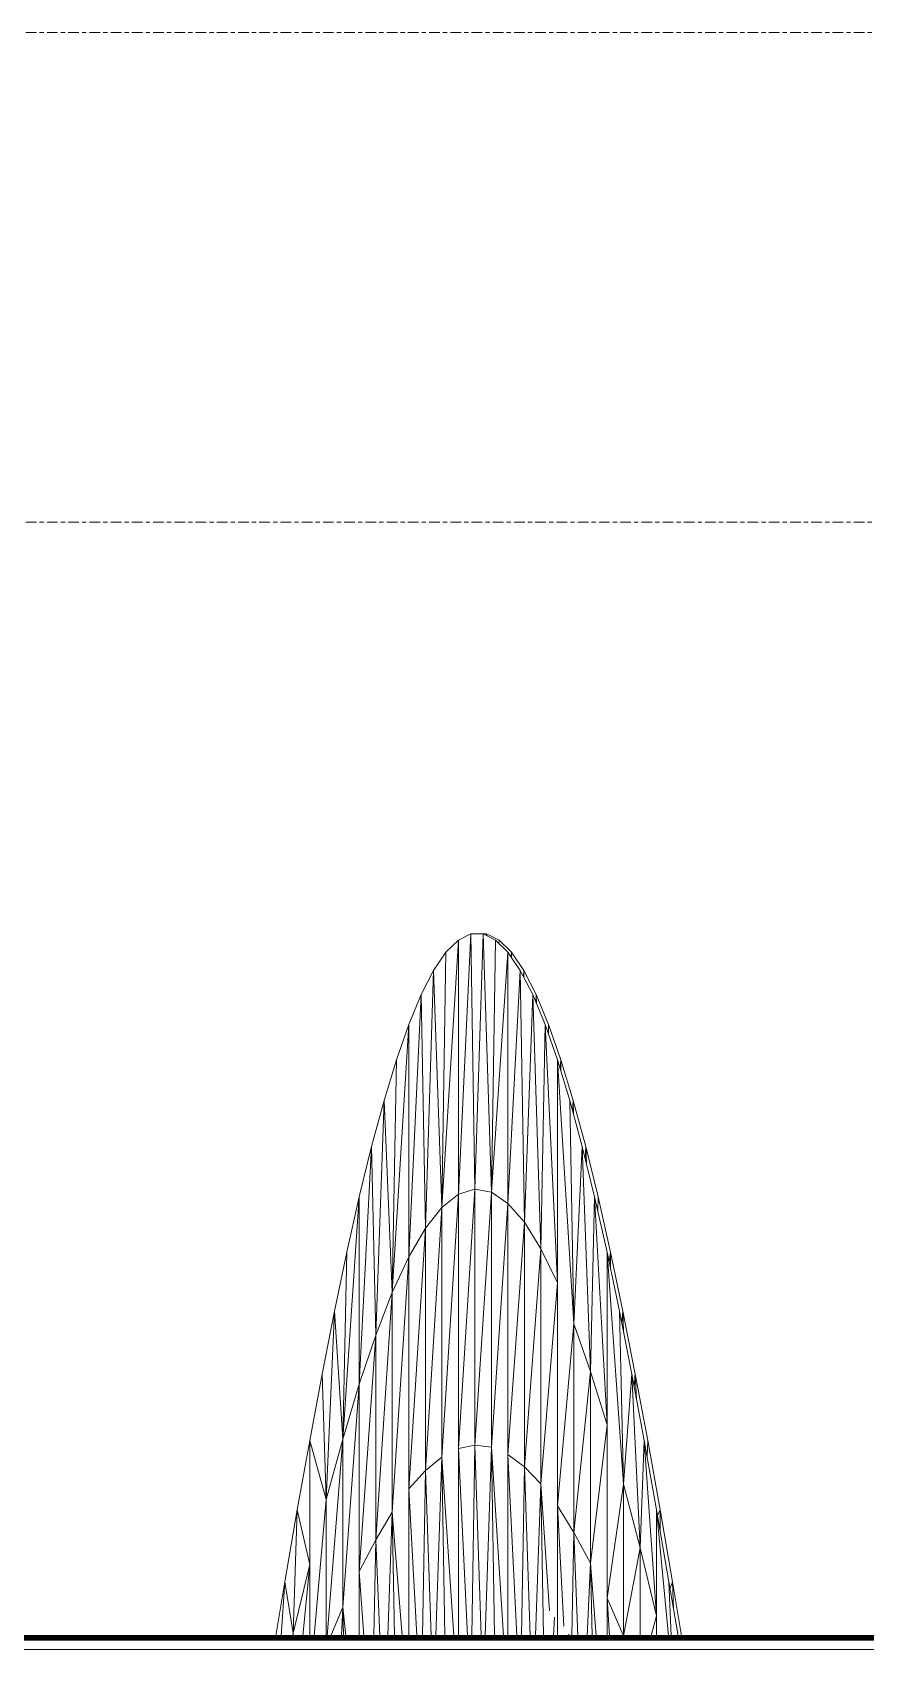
# Model space of a CAD drawing. Header units: centimetres. Extents: x -11896 to 2794, y -437 to 1921.
# Drawn here: x -10065.2 to -9940.6, y 346.8 to 588.8 of the extents above; entities that cross this region are included whole.
import ezdxf

# ---------------------------------------------------------------- set-up
doc = ezdxf.new("R2010")
doc.units = ezdxf.units.CM
doc.linetypes.add('Centre', pattern=[3.175, 0.635, -0.475, 1.59, -0.475])
doc.layers.add('A-FLOR-LEVL', color=7, linetype='Continuous', lineweight=9)
doc.layers.add('M-EQPM', color=7, linetype='Continuous', lineweight=9)

# ---------------------------------------------------------------- blocks, each defined once
blk = doc.blocks.new('EQ-01-003 - EQ-01-003_dwg_Agrupar_667-1504031-Sección 2-1')
at = {"layer": 'M-EQPM', "color": 253, "true_color": 0x999999}
for p, q in [((-10286.59, 348.27), (-9405.31, 348.48)), ((-9405.31, 348.48), (-10286.52, 348.48)), ((-9405.38, 348.57), (-10286.45, 348.57)), ((-9405.49, 348.66), (-10286.34, 348.66)), ((-9405.62, 348.74), (-10286.21, 348.74)), ((-10286.21, 348.74), (-9405.62, 348.74)), ((-10286.05, 348.81), (-9405.78, 348.81)), ((-10285.88, 348.87), (-9405.95, 348.87)), ((-10285.69, 348.91), (-9406.14, 348.91)), ((-10285.49, 348.93), (-9406.34, 348.93)), ((-10285.29, 348.94), (-9406.54, 348.94)), ((-10285.29, 348.77), (-9406.54, 348.77)), ((-10286.59, 348.27), (-9405.26, 348.37)), ((-10286.59, 348.27), (-9405.24, 348.27)), ((-10286.59, 346.84), (-9405.24, 346.84)), ((-10286.59, 346.84), (-9405.24, 346.84)), ((-9405.24, 346.84), (-10286.59, 346.84))]:
    blk.add_line(p, q, dxfattribs=at)
at = {"layer": 'M-EQPM', "color": 253, "true_color": 0x999999, "flags": 128}
for points in [[(-9405.24, 346.84), (-9405.24, 348.27), (-10286.59, 348.27), (-10286.52, 348.48), (-9405.31, 348.48), (-9537.83, 348.44)], [(-10286.45, 348.57), (-10286.52, 348.48), (-9405.31, 348.48), (-9405.38, 348.57), (-10286.45, 348.57), (-10286.52, 348.48), (-10286.57, 348.37)], [(-9405.78, 348.81), (-9405.62, 348.74), (-9405.49, 348.66), (-10286.34, 348.66), (-9405.49, 348.66), (-9405.38, 348.57), (-10286.45, 348.57), (-10286.34, 348.66), (-10286.21, 348.74)], [(-10285.49, 348.93), (-9406.34, 348.93), (-9406.14, 348.91), (-10285.69, 348.91), (-9406.14, 348.91), (-9405.95, 348.87), (-9405.78, 348.81), (-10286.05, 348.81), (-10286.21, 348.74), (-9405.62, 348.74), (-9405.78, 348.81), (-10286.05, 348.81), (-10285.88, 348.87)], [(-10285.69, 348.91), (-10285.49, 348.93), (-9406.34, 348.93), (-9406.54, 348.94)], [(-9406.54, 348.94), (-10285.29, 348.94), (-10285.49, 348.93)], [(-10285.29, 348.94), (-9406.54, 348.94), (-9406.34, 348.93)]]:
    blk.add_lwpolyline(points, dxfattribs=at)
blk.add_lwpolyline([(-10285.88, 348.87), (-9405.95, 348.87)], close=True, dxfattribs=at)
blk = doc.blocks.new('EQ-01-003 - EQ-01-003_dwg_Agrupar_665-1504033-Sección 2-1')
at = {"layer": 'M-EQPM', "color": 251, "true_color": 0x656565}
for p, q in [((-10001.53, 452.99), (-10004, 413.01)), ((-10001.53, 452.99), (-10003.39, 451.17)), ((-9999.68, 453.91), (-10001.53, 452.99)), ((-9999.68, 453.91), (-10001.53, 414.96)), ((-10001.53, 452.99), (-10001.53, 414.96)), ((-9997.83, 453.91), (-9999.68, 453.91)), ((-9999.06, 415.71), (-9999.68, 453.91)), ((-9997.83, 453.91), (-9999.06, 415.71)), ((-9997.83, 453.91), (-9997.31, 453.91)), ((-9997.83, 453.91), (-9995.97, 452.99)), ((-9997.83, 453.91), (-9996.59, 415.26)), ((-9995.45, 452.99), (-9997.31, 453.91)), ((-9997.3, 453.64), (-9997.31, 453.91)), ((-9997.31, 453.91), (-9997.31, 453.65)), ((-9996.59, 415.26), (-9995.97, 452.99)), ((-9995.97, 452.99), (-9994.12, 451.17)), ((-9995.45, 452.99), (-9995.46, 452.49)), ((-9995.45, 452.99), (-9993.6, 451.17)), ((-10003.39, 451.17), (-10005.24, 448.44)), ((-10004, 413.01), (-10003.39, 451.17)), ((-9996.59, 415.26), (-9994.12, 451.17)), ((-9992.27, 448.44), (-9994.12, 451.17)), ((-9994.12, 451.17), (-9994.12, 413.61)), ((-9993.6, 451.17), (-9993.65, 450.47)), ((-9991.75, 448.44), (-9993.6, 451.17)), ((-9993.6, 451.17), (-9993.6, 450.4)), ((-10005.24, 448.44), (-10007.09, 444.84)), ((-10005.24, 448.44), (-10006.47, 409.89)), ((-10004, 413.01), (-10005.24, 448.44)), ((-9992.27, 448.44), (-9994.12, 413.61)), ((-9992.27, 448.44), (-9990.42, 444.84)), ((-9992.27, 448.44), (-9991.65, 410.78)), ((-9991.75, 448.44), (-9991.8, 447.52)), ((-9989.89, 444.84), (-9991.75, 448.44)), ((-9991.73, 447.4), (-9991.75, 448.44)), ((-10007.09, 444.84), (-10008.94, 440.38)), ((-10007.09, 444.84), (-10008.94, 405.63)), ((-10007.09, 444.84), (-10006.47, 409.89)), ((-9991.65, 410.78), (-9990.42, 444.84)), ((-9990.42, 444.84), (-9988.56, 440.38)), ((-9990.42, 444.84), (-9989.18, 406.8)), ((-9989.89, 444.84), (-9989.94, 443.68)), ((-9989.89, 444.84), (-9988.04, 440.38)), ((-9989.89, 444.84), (-9989.85, 443.48)), ((-10011.41, 400.27), (-10008.94, 440.38)), ((-10010.8, 435.08), (-10008.94, 440.38)), ((-10008.94, 440.38), (-10008.94, 405.63)), ((-9988.56, 440.38), (-9989.18, 406.8)), ((-9988.56, 440.38), (-9986.71, 435.09)), ((-9988.56, 440.38), (-9986.71, 401.71)), ((-9988.07, 438.96), (-9988.04, 440.38)), ((-9988.04, 440.38), (-9986.19, 435.09)), ((-10010.8, 435.08), (-10012.65, 428.99)), ((-10010.8, 435.08), (-10011.41, 400.27)), ((-9984.86, 428.99), (-9986.71, 435.09)), ((-9986.71, 401.71), (-9986.71, 435.09)), ((-9984.24, 395.58), (-9986.71, 435.09)), ((-9986.31, 433.75), (-9986.19, 435.09)), ((-9984.34, 428.99), (-9986.19, 435.09)), ((-9986.19, 433.37), (-9986.19, 435.09)), ((-10012.65, 428.99), (-10014.5, 422.14)), ((-10012.65, 428.99), (-10013.88, 393.89)), ((-10012.65, 428.99), (-10011.41, 400.27)), ((-9984.86, 428.99), (-9983.01, 422.14)), ((-9984.86, 428.99), (-9984.24, 395.58)), ((-9984.44, 427.45), (-9984.34, 428.99)), ((-9982.48, 422.14), (-9984.34, 428.99)), ((-9984.3, 426.92), (-9984.34, 428.99)), ((-10016.35, 414.57), (-10014.5, 422.14)), ((-10016.35, 386.54), (-10014.5, 422.14)), ((-10014.5, 422.14), (-10013.88, 393.89)), ((-9984.24, 395.58), (-9983.01, 422.14)), ((-9981.15, 414.57), (-9983.01, 422.14)), ((-9983.01, 422.14), (-9981.77, 388.46)), ((-9982.48, 422.14), (-9982.57, 420.35)), ((-9982.48, 422.14), (-9980.63, 414.57)), ((-9982.48, 422.14), (-9982.39, 419.63)), ((-10016.35, 414.57), (-10018.82, 378.31)), ((-10016.35, 414.57), (-10018.21, 406.33)), ((-10016.35, 414.57), (-10016.35, 386.54)), ((-10004, 413.01), (-10001.53, 414.96)), ((-10001.53, 414.96), (-10004, 375.66)), ((-9999.06, 415.71), (-10001.53, 414.96)), ((-9999.06, 415.71), (-10001.53, 376.92)), ((-10001.53, 414.96), (-10001.53, 376.92)), ((-9996.59, 415.26), (-9999.06, 415.71)), ((-9999.06, 415.71), (-9999.06, 377.41)), ((-9996.59, 415.26), (-9999.06, 377.41)), ((-9996.59, 415.26), (-9994.12, 413.61)), ((-9996.59, 415.26), (-9996.59, 377.12)), ((-9981.15, 414.57), (-9981.77, 388.46)), ((-9981.15, 414.57), (-9979.3, 406.33)), ((-9981.15, 414.57), (-9979.3, 380.45)), ((-9980.68, 412.47), (-9980.63, 414.57)), ((-9978.78, 406.33), (-9980.63, 414.57)), ((-10004, 413.01), (-10006.47, 409.89)), ((-10004, 413.01), (-10006.47, 373.64)), ((-10004, 413.01), (-10004, 375.66)), ((-9994.12, 413.61), (-9996.59, 377.12)), ((-9991.65, 410.78), (-9994.12, 413.61)), ((-9994.12, 413.61), (-9994.12, 376.05)), ((-10008.94, 405.63), (-10006.47, 409.89)), ((-10006.47, 409.89), (-10008.94, 370.88)), ((-10006.47, 409.89), (-10006.47, 373.64)), ((-9991.65, 410.78), (-9994.12, 376.05)), ((-9991.65, 410.78), (-9989.18, 406.8)), ((-9991.65, 410.78), (-9991.65, 374.21)), ((-9989.18, 406.8), (-9991.65, 374.21)), ((-9989.18, 406.8), (-9986.71, 401.71)), ((-9989.18, 406.8), (-9989.18, 371.63)), ((-10018.21, 406.33), (-10020.06, 397.47)), ((-10018.82, 378.31), (-10018.21, 406.33)), ((-10011.41, 400.27), (-10008.94, 405.63)), ((-10008.94, 405.63), (-10011.41, 367.41)), ((-10008.94, 405.63), (-10008.94, 370.88)), ((-9979.3, 406.33), (-9977.45, 397.47)), ((-9979.3, 380.45), (-9979.3, 406.33)), ((-9979.3, 406.33), (-9976.83, 371.62)), ((-9978.99, 404.83), (-9978.78, 406.33)), ((-9976.93, 397.47), (-9978.78, 406.33)), ((-9978.78, 403.84), (-9978.78, 406.33)), ((-9986.71, 401.71), (-9989.18, 371.63)), ((-9986.71, 401.71), (-9986.71, 368.34)), ((-10011.41, 400.27), (-10013.88, 393.89)), ((-10011.41, 400.27), (-10013.88, 363.27)), ((-10011.41, 400.27), (-10011.41, 367.41)), ((-10020.06, 397.47), (-10021.91, 388.05)), ((-10020.06, 397.47), (-10021.29, 369.29)), ((-10018.82, 378.31), (-10020.06, 397.47)), ((-9975.6, 388.05), (-9977.45, 397.47)), ((-9976.83, 371.62), (-9977.45, 397.47)), ((-9977.11, 395.76), (-9976.93, 397.47)), ((-9976.93, 397.47), (-9975.07, 388.05)), ((-9976.85, 394.45), (-9976.93, 397.47)), ((-9984.24, 395.58), (-9986.71, 368.34)), ((-9984.24, 395.58), (-9981.77, 388.46)), ((-9984.24, 395.58), (-9984.24, 364.37)), ((-10016.35, 386.54), (-10013.88, 393.89)), ((-10013.88, 393.89), (-10016.35, 358.51)), ((-10013.88, 393.89), (-10013.88, 363.27)), ((-10021.91, 388.05), (-10023.76, 378.12)), ((-10021.29, 369.29), (-10021.91, 388.05)), ((-9981.77, 388.46), (-9984.24, 364.37)), ((-9979.3, 380.45), (-9981.77, 388.46)), ((-9981.77, 388.46), (-9981.77, 359.76)), ((-9975.6, 388.05), (-9976.83, 371.62)), ((-9973.74, 378.12), (-9975.6, 388.05)), ((-9975.6, 388.05), (-9974.36, 362.07)), ((-9975.22, 386.06), (-9975.07, 388.05)), ((-9973.22, 378.12), (-9975.07, 388.05)), ((-9974.9, 384.3), (-9975.07, 388.05)), ((-10018.82, 378.31), (-10016.35, 386.54)), ((-10016.35, 386.54), (-10018.82, 353.18)), ((-10016.35, 386.54), (-10016.35, 358.51)), ((-9979.3, 380.45), (-9981.77, 359.76)), ((-9979.3, 380.45), (-9979.3, 354.56)), ((-10025.62, 367.75), (-10023.76, 378.12)), ((-10021.29, 369.29), (-10023.76, 378.12)), ((-10023.76, 359.59), (-10023.76, 378.12)), ((-10018.82, 378.31), (-10021.29, 369.29)), ((-10018.82, 378.31), (-10021.17, 348.91)), ((-10018.82, 378.31), (-10018.82, 353.18)), ((-9973.74, 378.12), (-9974.36, 362.07)), ((-9973.74, 378.12), (-9971.89, 367.75)), ((-9973.74, 378.12), (-9971.89, 351.92)), ((-9973.31, 375.72), (-9973.22, 378.12)), ((-9971.37, 367.75), (-9973.22, 378.12)), ((-10004, 375.66), (-10006.47, 373.64)), ((-10004.88, 348.91), (-10004, 375.66)), ((-10002.21, 348.91), (-10004, 375.66)), ((-10003.56, 348.91), (-10004, 375.66)), ((-9999.06, 377.41), (-10001.53, 376.92)), ((-10000.16, 348.91), (-10001.53, 376.92)), ((-10001.53, 348.91), (-10001.53, 376.92)), ((-9999.52, 348.91), (-9999.06, 377.41)), ((-9998.14, 348.91), (-9999.06, 377.41)), ((-9996.59, 377.12), (-9999.06, 377.41)), ((-9997.51, 348.91), (-9996.59, 377.12)), ((-9994.79, 348.91), (-9996.59, 377.12)), ((-9996.14, 348.91), (-9996.59, 377.12)), ((-9994.12, 348.91), (-9994.12, 376.05)), ((-9992.8, 348.91), (-9994.12, 376.05)), ((-9991.65, 374.21), (-9994.12, 376.05)), ((-10006.47, 373.64), (-10008.94, 370.88)), ((-10006.89, 348.91), (-10006.47, 373.64)), ((-10005.62, 348.91), (-10006.47, 373.64)), ((-9992.08, 348.91), (-9991.65, 374.21)), ((-9990.81, 348.91), (-9991.65, 374.21)), ((-9991.65, 374.21), (-9989.18, 371.63)), ((-10007.74, 348.91), (-10008.94, 370.88)), ((-10008.94, 348.91), (-10008.94, 370.88)), ((-9989.99, 348.91), (-9989.18, 371.63)), ((-9987.9, 352.64), (-9989.18, 371.63)), ((-9988.79, 348.91), (-9989.18, 371.63)), ((-9976.83, 371.62), (-9979.3, 354.56)), ((-9976.83, 371.62), (-9974.36, 362.07)), ((-9976.83, 371.62), (-9976.83, 348.91)), ((-10021.29, 369.29), (-10023.08, 348.91)), ((-10021.29, 369.29), (-10021.29, 348.91)), ((-9986.71, 348.91), (-9986.71, 368.34)), ((-9985.75, 350.35), (-9986.71, 368.34)), ((-9984.24, 364.37), (-9986.71, 368.34)), ((-10025.62, 367.75), (-10027.47, 357)), ((-10025.62, 367.75), (-10026.23, 349.29)), ((-10025.62, 367.75), (-10023.76, 359.59)), ((-10013.88, 363.27), (-10011.41, 367.41)), ((-10012.09, 348.91), (-10011.41, 367.41)), ((-10011.06, 348.91), (-10011.41, 367.41)), ((-10009.95, 348.91), (-10011.41, 367.41)), ((-9970.04, 357), (-9971.89, 367.75)), ((-9970.13, 348.91), (-9971.89, 367.75)), ((-9971.89, 351.92), (-9971.89, 367.75)), ((-9971.74, 366.89), (-9971.37, 367.75)), ((-9969.52, 357), (-9971.37, 367.75)), ((-9971.37, 364.73), (-9971.37, 367.75)), ((-10013.88, 363.27), (-10016.35, 358.51)), ((-10014.17, 348.91), (-10013.88, 363.27)), ((-10013.28, 348.91), (-10013.88, 363.27)), ((-9984.55, 348.91), (-9984.24, 364.37)), ((-9983.65, 348.91), (-9984.24, 364.37)), ((-9981.77, 359.76), (-9984.24, 364.37)), ((-9974.36, 362.07), (-9976.82, 348.91)), ((-9971.89, 351.92), (-9974.36, 362.07)), ((-9974.36, 362.07), (-9974.36, 348.91)), ((-10026.23, 349.29), (-10023.76, 359.59)), ((-10023.76, 359.59), (-10024.81, 348.91)), ((-10023.76, 359.59), (-10023.76, 348.91)), ((-10016.35, 348.91), (-10016.35, 358.51)), ((-10015.68, 348.91), (-10016.35, 358.51)), ((-9982.26, 348.91), (-9981.77, 359.76)), ((-9981.54, 348.91), (-9981.77, 359.76)), ((-9980.91, 348.91), (-9981.77, 359.76)), ((-10027.47, 357), (-10028.83, 348.91)), ((-10027.47, 357), (-10028.01, 348.91)), ((-10026.23, 349.29), (-10027.47, 357)), ((-9968.68, 348.91), (-9970.04, 357)), ((-9969.72, 348.91), (-9970.04, 357)), ((-9969.87, 356.02), (-9969.52, 357)), ((-9969.52, 357), (-9968.16, 348.91)), ((-9969.36, 352.94), (-9969.52, 357)), ((-9978.92, 348.91), (-9979.3, 354.56)), ((-9979.3, 348.91), (-9979.3, 354.56)), ((-9979.3, 354.56), (-9976.86, 348.91)), ((-10020.63, 348.91), (-10018.82, 353.18)), ((-10019.02, 348.91), (-10018.82, 353.18)), ((-10018.36, 348.91), (-10018.82, 353.18)), ((-10018.72, 348.91), (-10018.82, 353.18)), ((-9987.31, 348.91), (-9987.15, 351.72)), ((-9971.89, 351.92), (-9972.69, 348.91)), ((-9971.89, 351.92), (-9971.89, 348.91)), ((-10026.23, 349.29), (-10026.32, 348.91)), ((-10026.23, 349.29), (-10026.28, 348.91)), ((-10026.23, 349.29), (-10026.23, 348.91)), ((-9985.02, 348.91), (-9985, 349.14))]:
    blk.add_line(p, q, dxfattribs=at)
at = {"layer": 'M-EQPM', "color": 8, "true_color": 0x808080}
for p, q in [((-9993.6, 450.4), (-9993.6, 451.17)), ((-9991.75, 448.44), (-9991.8, 447.52)), ((-9991.73, 447.4), (-9991.75, 448.44)), ((-9986.71, 368.34), (-9984.24, 395.58)), ((-9981.77, 388.46), (-9979.3, 380.45)), ((-9992.8, 348.91), (-9994.12, 376.05)), ((-9994.12, 376.05), (-9992.8, 348.91)), ((-10005.62, 348.91), (-10006.47, 373.64)), ((-10005.62, 348.91), (-10006.47, 373.64)), ((-9986.71, 368.34), (-9985.75, 350.35)), ((-9985.75, 350.35), (-9986.71, 368.34)), ((-9974.36, 348.91), (-9974.36, 362.07)), ((-9979.3, 354.56), (-9976.86, 348.91)), ((-10019.02, 348.91), (-10018.82, 353.18)), ((-10018.82, 353.18), (-10018.72, 348.91)), ((-9987.15, 351.72), (-9987.31, 348.91)), ((-9987.15, 351.72), (-9987.31, 348.91)), ((-10026.32, 348.91), (-10026.23, 349.29)), ((-10026.23, 349.29), (-10026.32, 348.91)), ((-9985, 349.14), (-9985.02, 348.91)), ((-9985.02, 348.91), (-9985, 349.14))]:
    blk.add_line(p, q, dxfattribs=at)
at = {"layer": 'M-EQPM', "color": 8, "true_color": 0x808080, "flags": 128}
for points in [[(-10007.74, 348.91), (-10008.94, 370.88), (-10008.94, 405.63), (-10007.09, 444.84), (-10006.47, 409.89), (-10004, 413.01), (-10003.39, 451.17), (-10001.53, 452.99), (-10004, 413.01), (-10001.53, 414.96), (-10001.53, 452.99), (-10004, 413.01), (-10003.39, 451.17), (-10005.24, 448.44), (-10004, 413.01), (-10005.24, 448.44), (-10006.47, 409.89), (-10008.94, 405.63), (-10011.41, 367.41), (-10009.95, 348.91)], [(-10003.56, 348.91), (-10004, 375.66), (-10001.53, 414.96), (-9999.06, 415.71), (-9997.83, 453.91), (-9999.68, 453.91), (-9999.06, 415.71), (-9999.68, 453.91), (-10001.53, 414.96), (-10004, 413.01), (-10004, 375.66), (-10002.21, 348.91)], [(-10001.53, 348.91), (-10001.53, 376.92), (-9999.06, 415.71), (-9996.59, 415.26), (-9999.06, 377.41), (-9999.06, 415.71), (-9997.83, 453.91), (-9996.59, 415.26), (-9995.97, 452.99), (-9997.83, 453.91), (-9996.59, 415.26), (-9994.12, 413.61), (-9994.12, 451.17), (-9996.59, 415.26), (-9999.06, 415.71), (-10001.53, 414.96), (-10004, 375.66), (-10002.21, 348.91)], [(-9999.52, 348.91), (-9999.06, 377.41), (-9996.59, 415.26), (-9995.97, 452.99), (-9994.12, 451.17), (-9994.12, 413.61), (-9992.27, 448.44), (-9991.65, 410.78), (-9989.18, 406.8), (-9988.56, 440.38), (-9986.71, 401.71)], [(-9997.83, 453.91), (-9997.31, 453.91), (-9997.31, 453.65)], [(-9997.3, 453.64), (-9997.31, 453.91), (-9995.45, 452.99), (-9995.46, 452.49)], [(-9997.3, 453.64), (-9997.31, 453.91), (-9997.31, 453.65)], [(-9993.65, 450.47), (-9993.6, 451.17), (-9995.45, 452.99), (-9995.46, 452.49)], [(-9989.18, 406.8), (-9990.42, 444.84), (-9991.65, 410.78), (-9994.12, 413.61), (-9992.27, 448.44), (-9994.12, 451.17), (-9996.59, 415.26), (-9996.59, 377.12), (-9994.12, 413.61), (-9996.59, 415.26), (-9996.59, 377.12), (-9997.51, 348.91)], [(-9993.65, 450.47), (-9993.6, 451.17), (-9993.6, 450.4)], [(-9993.6, 451.17), (-9991.75, 448.44), (-9991.8, 447.52)], [(-10006.89, 348.91), (-10006.47, 373.64), (-10008.94, 370.88), (-10006.47, 409.89), (-10006.47, 373.64), (-10008.94, 370.88), (-10006.47, 409.89), (-10005.24, 448.44), (-10007.09, 444.84), (-10006.47, 409.89), (-10008.94, 405.63), (-10011.41, 367.41), (-10013.88, 363.27), (-10014.17, 348.91)], [(-9994.79, 348.91), (-9996.59, 377.12), (-9994.12, 413.61), (-9991.65, 410.78), (-9994.12, 376.05), (-9991.65, 410.78), (-9992.27, 448.44), (-9990.42, 444.84), (-9991.65, 410.78), (-9991.65, 374.21), (-9992.08, 348.91)], [(-9991.73, 447.4), (-9991.75, 448.44), (-9989.89, 444.84), (-9989.94, 443.68)], [(-10011.41, 367.41), (-10011.41, 400.27), (-10008.94, 405.63), (-10008.94, 440.38), (-10007.09, 444.84), (-10008.94, 405.63), (-10008.94, 440.38), (-10011.41, 400.27), (-10010.8, 435.08), (-10008.94, 440.38), (-10011.41, 400.27), (-10008.94, 405.63), (-10008.94, 370.88), (-10007.74, 348.91)], [(-9986.71, 401.71), (-9989.18, 406.8), (-9988.56, 440.38), (-9990.42, 444.84), (-9989.18, 406.8)], [(-9989.94, 443.68), (-9989.89, 444.84), (-9989.85, 443.48)], [(-9989.85, 443.48), (-9989.89, 444.84), (-9988.04, 440.38), (-9988.07, 438.96)], [(-9986.71, 348.91), (-9986.71, 368.34), (-9986.71, 401.71), (-9986.71, 435.09), (-9988.56, 440.38), (-9986.71, 401.71)], [(-9986.31, 433.75), (-9986.19, 435.09), (-9988.04, 440.38), (-9988.07, 438.96)], [(-10016.35, 348.91), (-10016.35, 358.51), (-10016.35, 386.54), (-10013.88, 393.89), (-10011.41, 400.27), (-10012.65, 428.99), (-10010.8, 435.08), (-10011.41, 400.27), (-10012.65, 428.99), (-10013.88, 393.89), (-10016.35, 358.51), (-10013.88, 363.27)], [(-9986.71, 401.71), (-9986.71, 435.09), (-9984.24, 395.58), (-9984.24, 364.37), (-9984.55, 348.91)], [(-9984.44, 427.45), (-9984.34, 428.99), (-9986.19, 435.09), (-9986.31, 433.75)], [(-10014.17, 348.91), (-10013.88, 363.27), (-10013.88, 393.89), (-10011.41, 400.27), (-10013.88, 363.27), (-10013.88, 393.89), (-10012.65, 428.99), (-10014.5, 422.14), (-10013.88, 393.89)], [(-9984.44, 427.45), (-9984.34, 428.99), (-9984.3, 426.92)], [(-9984.3, 426.92), (-9984.34, 428.99), (-9982.48, 422.14), (-9982.57, 420.35)], [(-10016.35, 414.57), (-10016.35, 386.54), (-10014.5, 422.14), (-10013.88, 393.89)], [(-10013.88, 393.89), (-10016.35, 386.54), (-10014.5, 422.14), (-10016.35, 414.57)], [(-9984.24, 395.58), (-9981.77, 388.46), (-9983.01, 422.14), (-9981.15, 414.57), (-9981.77, 388.46)], [(-9979.3, 380.45), (-9981.15, 414.57), (-9981.77, 388.46), (-9983.01, 422.14), (-9984.24, 395.58), (-9984.24, 364.37), (-9983.65, 348.91)], [(-9982.39, 419.63), (-9982.48, 422.14), (-9982.57, 420.35)], [(-9982.39, 419.63), (-9982.48, 422.14), (-9980.63, 414.57), (-9980.68, 412.47)], [(-10001.53, 348.91), (-10001.53, 376.92), (-10001.53, 414.96), (-10001.53, 376.92), (-10000.16, 348.91)], [(-9976.83, 348.91), (-9976.83, 371.62), (-9979.3, 406.33), (-9981.15, 414.57), (-9979.3, 380.45)], [(-9978.99, 404.83), (-9978.78, 406.33), (-9980.63, 414.57), (-9980.68, 412.47)], [(-10006.47, 373.64), (-10006.47, 409.89), (-10004, 413.01), (-10006.47, 373.64), (-10004, 413.01), (-10004, 375.66), (-10003.56, 348.91)], [(-9989.99, 348.91), (-9989.18, 371.63), (-9989.18, 406.8), (-9991.65, 410.78), (-9991.65, 374.21), (-9989.18, 371.63), (-9989.18, 406.8), (-9991.65, 374.21), (-9989.18, 406.8), (-9986.71, 401.71), (-9989.18, 371.63), (-9986.71, 401.71), (-9986.71, 368.34), (-9986.71, 348.91)], [(-9981.77, 388.46), (-9979.3, 380.45), (-9981.77, 359.76), (-9979.3, 380.45), (-9979.3, 354.56), (-9976.83, 371.62), (-9979.3, 406.33), (-9977.45, 397.47), (-9976.83, 371.62), (-9975.6, 388.05), (-9977.45, 397.47), (-9976.83, 371.62), (-9979.3, 354.56)], [(-9979.3, 380.45), (-9979.3, 406.33), (-9979.3, 380.45), (-9979.3, 354.56), (-9979.3, 348.91)], [(-9978.99, 404.83), (-9978.78, 406.33), (-9978.78, 403.84)], [(-9978.78, 403.84), (-9978.78, 406.33), (-9976.93, 397.47), (-9976.85, 394.45)], [(-10013.28, 348.91), (-10013.88, 363.27), (-10011.41, 400.27), (-10011.41, 367.41)], [(-9976.85, 394.45), (-9976.93, 397.47), (-9975.07, 388.05), (-9975.22, 386.06)], [(-9984.24, 395.58), (-9986.71, 368.34), (-9984.24, 364.37), (-9986.71, 368.34)], [(-9980.91, 348.91), (-9981.77, 359.76), (-9981.77, 388.46), (-9984.24, 395.58)], [(-10013.88, 393.89), (-10016.35, 358.51), (-10016.35, 386.54), (-10018.82, 353.18), (-10018.36, 348.91)], [(-9984.55, 348.91), (-9984.24, 364.37), (-9981.77, 388.46), (-9981.77, 359.76), (-9984.24, 364.37), (-9981.77, 388.46)], [(-9976.83, 348.91), (-9976.83, 371.62), (-9975.6, 388.05), (-9974.36, 362.07), (-9976.83, 371.62)], [(-9974.36, 362.07), (-9975.6, 388.05), (-9973.74, 378.12), (-9974.36, 362.07), (-9973.74, 378.12)], [(-9975.22, 386.06), (-9975.07, 388.05), (-9974.9, 384.3)], [(-9974.9, 384.3), (-9975.07, 388.05), (-9973.22, 378.12), (-9973.31, 375.72)], [(-10018.36, 348.91), (-10018.82, 353.18), (-10018.82, 378.31), (-10016.35, 386.54), (-10018.82, 353.18), (-10018.82, 378.31), (-10021.17, 348.91)], [(-10021.29, 348.91), (-10021.29, 369.29), (-10023.76, 378.12), (-10023.76, 359.59), (-10025.62, 367.75), (-10026.23, 349.29)], [(-10026.23, 349.29), (-10023.76, 359.59), (-10025.62, 367.75), (-10023.76, 378.12), (-10023.76, 359.59), (-10023.76, 348.91)], [(-10021.29, 348.91), (-10021.29, 369.29), (-10018.82, 378.31), (-10021.17, 348.91)], [(-9973.74, 378.12), (-9971.89, 351.92), (-9974.36, 362.07)], [(-9971.89, 348.91), (-9971.89, 351.92), (-9971.89, 367.75), (-9971.89, 351.92), (-9973.74, 378.12), (-9971.89, 367.75), (-9970.13, 348.91)], [(-9973.31, 375.72), (-9973.22, 378.12), (-9971.37, 367.75), (-9971.74, 366.89)], [(-10004.88, 348.91), (-10004, 375.66), (-10006.47, 373.64), (-10006.89, 348.91)], [(-10006.47, 373.64), (-10004, 375.66), (-10004.88, 348.91)], [(-10000.16, 348.91), (-10001.53, 376.92), (-9999.06, 377.41), (-9996.59, 377.12)], [(-9998.14, 348.91), (-9999.06, 377.41), (-9999.52, 348.91)], [(-9998.14, 348.91), (-9999.06, 377.41), (-9996.59, 377.12)], [(-9996.14, 348.91), (-9996.59, 377.12), (-9997.51, 348.91)], [(-9994.79, 348.91), (-9996.59, 377.12), (-9996.14, 348.91)], [(-9992.08, 348.91), (-9991.65, 374.21), (-9990.81, 348.91)], [(-9987.9, 352.65), (-9989.18, 371.63), (-9991.65, 374.21), (-9990.81, 348.91)], [(-9989.99, 348.91), (-9989.18, 371.63), (-9988.79, 348.91)], [(-9987.9, 352.65), (-9989.18, 371.63), (-9988.79, 348.91)], [(-9976.83, 371.62), (-9974.36, 362.07), (-9976.82, 348.91)], [(-10026.23, 349.29), (-10025.62, 367.75), (-10027.47, 357), (-10026.23, 349.29)], [(-10013.28, 348.91), (-10013.88, 363.27), (-10011.41, 367.41), (-10011.06, 348.91)], [(-10012.09, 348.91), (-10011.41, 367.41), (-10009.95, 348.91)], [(-10011.06, 348.91), (-10011.41, 367.41), (-10012.09, 348.91)], [(-9969.72, 348.91), (-9970.04, 357), (-9971.89, 367.75), (-9970.13, 348.91)], [(-9969.87, 356.02), (-9969.52, 357), (-9971.37, 367.75), (-9971.74, 366.89)], [(-10013.88, 363.27), (-10016.35, 358.51), (-10015.68, 348.91)], [(-9982.26, 348.91), (-9981.77, 359.76), (-9984.24, 364.37), (-9983.65, 348.91)], [(-9974.36, 348.91), (-9974.36, 362.07), (-9976.82, 348.91)], [(-9974.36, 362.07), (-9971.89, 351.92), (-9972.69, 348.91)], [(-10026.23, 349.29), (-10023.76, 359.59), (-10024.81, 348.91)], [(-10023.76, 348.91), (-10023.76, 359.59), (-10024.81, 348.91)], [(-10016.35, 348.91), (-10016.35, 358.51), (-10015.68, 348.91)], [(-9982.26, 348.91), (-9981.77, 359.76), (-9981.54, 348.91)], [(-9980.91, 348.91), (-9981.77, 359.76), (-9981.54, 348.91)], [(-10028.83, 348.91), (-10027.47, 357), (-10028.01, 348.91)], [(-10028.01, 348.91), (-10027.47, 357), (-10026.23, 349.29)], [(-9969.72, 348.91), (-9970.04, 357), (-9968.68, 348.91)], [(-9969.87, 356.02), (-9969.52, 357), (-9969.36, 352.94)], [(-9969.36, 352.94), (-9969.52, 357), (-9968.16, 348.91)], [(-9979.3, 348.91), (-9979.3, 354.56), (-9978.92, 348.91)], [(-9978.92, 348.91), (-9979.3, 354.56), (-9976.86, 348.91)], [(-10019.02, 348.91), (-10018.82, 353.18), (-10020.63, 348.91)], [(-10020.63, 348.91), (-10018.82, 353.18), (-10018.72, 348.91)], [(-9971.89, 348.91), (-9971.89, 351.92), (-9972.69, 348.91)], [(-10026.23, 348.91), (-10026.23, 349.29), (-10026.28, 348.91)], [(-10026.23, 348.91), (-10026.23, 349.29), (-10026.28, 348.91)]]:
    blk.add_lwpolyline(points, dxfattribs=at)
for points in [[(-10001.53, 452.99), (-10001.53, 414.96), (-9999.68, 453.91)], [(-9984.24, 395.58), (-9986.71, 435.09), (-9984.86, 428.99), (-9984.24, 395.58), (-9983.01, 422.14), (-9984.86, 428.99)], [(-9986.19, 433.37), (-9986.19, 435.09)], [(-10021.29, 369.29), (-10023.76, 378.12), (-10021.91, 388.05), (-10021.29, 369.29), (-10020.06, 397.47), (-10018.82, 378.31), (-10018.21, 406.33), (-10018.82, 378.31), (-10016.35, 414.57), (-10016.35, 386.54), (-10018.82, 378.31), (-10016.35, 414.57), (-10018.21, 406.33), (-10020.06, 397.47), (-10018.82, 378.31)], [(-10001.53, 376.92), (-9999.06, 377.41), (-9999.06, 415.71)], [(-9994.12, 376.05), (-9994.12, 413.61), (-9994.12, 376.05), (-9991.65, 374.21)], [(-10023.08, 348.91), (-10021.29, 369.29), (-10020.06, 397.47), (-10021.91, 388.05), (-10021.29, 369.29)], [(-9977.11, 395.76), (-9976.93, 397.47)], [(-9994.12, 348.91), (-9994.12, 376.05)], [(-10008.94, 348.91), (-10008.94, 370.88)], [(-9971.37, 364.73), (-9971.37, 367.75)]]:
    blk.add_lwpolyline(points, close=True, dxfattribs=at)
blk = doc.blocks.new('EQ-01-003 - EQ-01-003_dwg_Agrupar_676-1504043-Sección 2-1')
for name in ['EQ-01-003 - EQ-01-003_dwg_Agrupar_665-1504033-Sección 2-1', 'EQ-01-003 - EQ-01-003_dwg_Agrupar_667-1504031-Sección 2-1']:
    blk.add_blockref(name, (0, 0))
blk = doc.blocks.new('EQ-01-003 - EQ-01-003_dwg-1504028-Sección 2-1')
blk.add_blockref('EQ-01-003 - EQ-01-003_dwg_Agrupar_676-1504043-Sección 2-1', (0, 0))
blk = doc.blocks.new('EQ-01-003 - EQ-01-003-1482412-Sección 2-1')
blk.add_blockref('EQ-01-003 - EQ-01-003_dwg-1504028-Sección 2-1', (0, 0))
blk = doc.blocks.new('PQ_RVR_MEP-01_ZZ_ZZ_MO_T_A_rvt-1-Sección 2-1')
at = {"layer": 'M-EQPM', "lineweight": 9}
blk.add_blockref('EQ-01-003 - EQ-01-003-1482412-Sección 2-1', (0, 0), dxfattribs=at)

msp = doc.modelspace()

# ---------------------------------------------------------------- linework, layer by layer
at = {"layer": 'A-FLOR-LEVL', "color": 253, "linetype": 'Centre', "true_color": 0xaaaaaa}
for p, q in [((-11896.135, 588.801), (-4860.713, 588.801)), ((-11896.135, 515.53), (-4860.713, 515.53))]:
    msp.add_line(p, q, dxfattribs=at)

# ---------------------------------------------------------------- block references
at = {"lineweight": 5}
msp.add_blockref('PQ_RVR_MEP-01_ZZ_ZZ_MO_T_A_rvt-1-Sección 2-1', (0, 0), dxfattribs=at)

doc.saveas('drawing.dxf')
